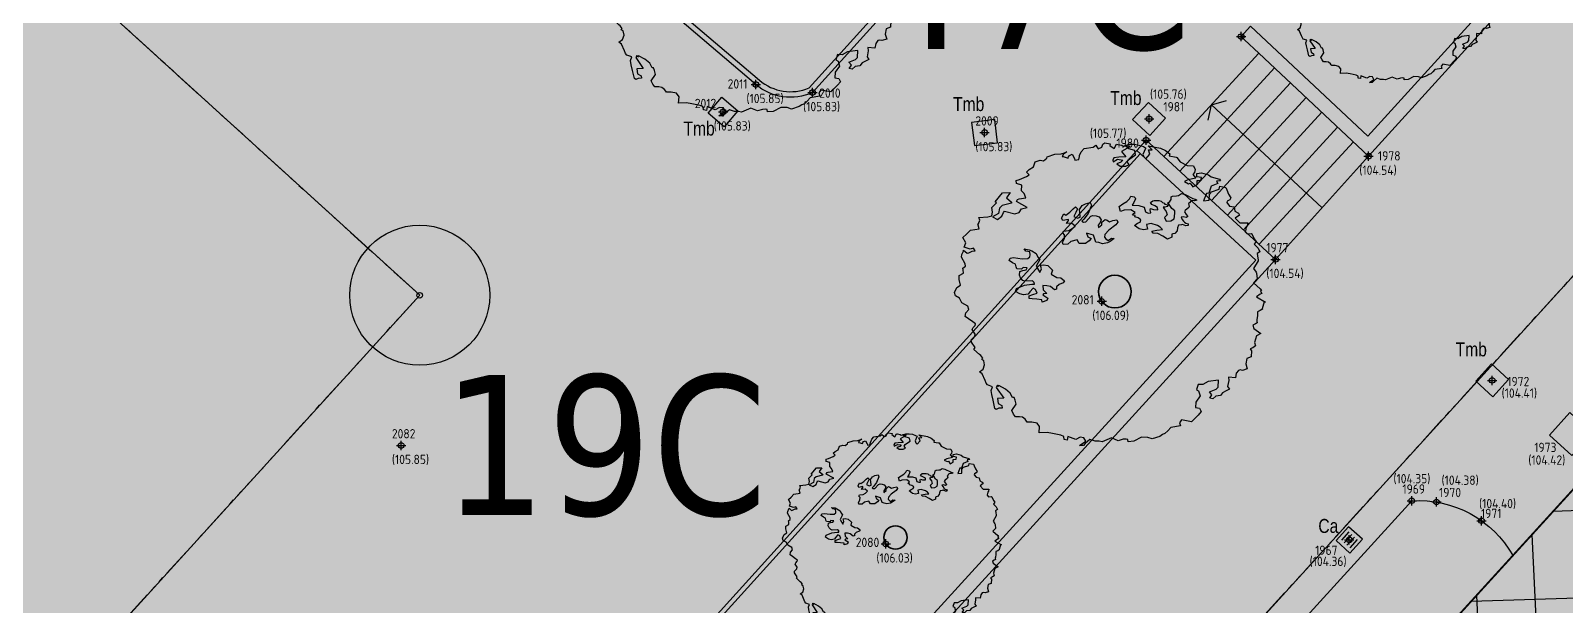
# Model space of a CAD drawing. Extents: x 9555 to 11275, y -8412 to -6382.
# Drawn here: x 10389.65 to 10422.53, y -7887.91 to -7875.6 of the extents above; entities that cross this region are included whole.
import ezdxf
from ezdxf.enums import TextEntityAlignment as Align

# ---------------------------------------------------------------- set-up
doc = ezdxf.new("R2010")
doc.units = 0
doc.header["$MEASUREMENT"] = 0
doc.header["$XCLIPFRAME"] = 2
doc.header["$PDMODE"] = 33
doc.header["$PDSIZE"] = 0.12
doc.linetypes.add('DASHEDX2', pattern=[1.5, 1, -0.5])
doc.linetypes.add('PHANTOM2', pattern=[1.25, 0.625, -0.125, 0.125, -0.125, 0.125, -0.125])
doc.layers.get('0').update_dxf_attribs({"color": 53, "lineweight": 50})
for name, color, linetype in [('01_PROG', 7, 'Continuous'), ('02_CAT', 7, 'Continuous'), ('Conf Lotti-Retino', 253, 'Continuous'), ('Conf-N', 7, 'Continuous'), ('Conf-P', 2, 'Continuous'), ('Fgl-Cat_Txt-DivisioneAllegati', 161, 'DASHEDX2'), ('GEI-Nome_P', 6, 'Continuous'), ('GEI-Punti', 7, 'Continuous'), ('Gei-Punti_3D', 3, 'Continuous'), ('GEI-Quote_P', 3, 'Continuous'), ('GEI-Simboli', 6, 'Continuous'), ('Immagine', 181, 'Continuous'), ('Ril-Aiuola_Retino', 85, 'Continuous'), ('Ril-Albero', 104, 'Continuous'), ('Ril-Fabbr_Retino', 8, 'Continuous'), ('Ril-Muro', 6, 'Continuous'), ('Ril-Strada', 4, 'Continuous'), ('Ril-Strada_Marciapiede', 4, 'Continuous'), ('Ril-Struttura_Scale', 4, 'Continuous'), ('Ril-Tomb_CADITOIA-Chiusino', 5, 'Continuous'), ('Ril-Tombino', 5, 'Continuous')]:
    doc.layers.add(name, color=color, linetype=linetype)
for name, color, linetype, lineweight in [('Conf Lotti', 2, 'PHANTOM2', 30), ('Fgl.957D_Estratto', 162, 'Continuous', 30), ('Fgl.957E_Estratto', 5, 'Continuous', 30), ('Fr01 Fgl. 957D', 140, 'Continuous', 30), ('Ril-Albero_Tronco', 3, 'Continuous', 35), ('Ril-Fabbr', 9, 'Continuous', 30)]:
    doc.layers.add(name, color=color, linetype=linetype, lineweight=lineweight)
doc.layers.add('Gei-Nome_p(OFF)', color=251, linetype='Continuous', plot=False)
doc.styles.add('HELVLA', font='helvl', dxfattribs={"width": 0.8})
doc.styles.get("Standard").update_dxf_attribs({"font": 'isocp.shx'})
doc.styles.add('Tahoma', font='tahoma.ttf')
picture_1 = doc.add_image_def('image1.png', size_in_pixel=(3510, 4950))
picture_2 = doc.add_image_def('image2.png', size_in_pixel=(4950, 3510))
picture_3 = doc.add_image_def('image3.png', size_in_pixel=(3510, 4950))
pattern_1 = [(90, (-0.72, 1.08), (-1.14, 0.66), [0.06, -1.005, 0.045, -0.435, 0.09, -1.065]), (100, (-1.335, 0.795), (-1.42672142, 0.40338068), [0.105, -0.255, 0.135, -0.795, 0.075, -0.99]), (110, (-0.855, 0.645), (-1.104881267, 0.66735477), [0.12, -0.825, 0.105, -0.615, 0.075, -0.48]), (120, (-0.765, 1.08), (-1.27025934, -0.10984628), [0.075, -0.495, 0.06, -0.735, 0.045, -0.975]), (130, (-1.095, 0.66), (-1.081851777, 0.169179587), [0.06, -0.66, 0.045, -0.42, 0.12, -0.765]), (140, (-0.555, 0.885), (-1.17866747, -0.40123932), [0.03, -0.555, 0.075, -0.915, 0.09, -0.465]), (150, (-0.66, 0.93), (-1.11853829, -0.49736515), [0.075, -0.615, 0.03, -0.72, 0.06, -0.555]), (160, (-0.48, 0.765), (-1.07793424, -0.54946135), [0.045, -0.285, 0.09, -0.48, 0.06, -0.66]), (170, (-1.365, 0.84), (-0.82359725, -1.04282672), [0.105, -0.66, 0.045, -0.78, 0.09, -0.735]), (180, (-0.72, 0.93), (-0.555, -1.32), [0.09, -0.465, 0.06, -0.915, 0.03, -0.93]), (190, (-1.185, 0.69), (-0.72572646, -1.239857295), [0.105, -0.585, 0.09, -0.48, 0.105, -1.095]), (200, (-0.33, 0.585), (-0.40845569, -1.20220171), [0.12, -0.39, 0.06, -0.795, 0.09, -0.87]), (210, (-0.51, 0.18), (-0.14246134, -1.43324972), [0.075, -1.005, 0.09, -0.465, 0.105, -0.615]), (220, (-0.18, 0.51), (-0.356330406, -1.395538836), [0.045, -0.33, 0.06, -0.645, 0.12, -0.84]), (230, (-1.38, 0.06), (0.17102844, -1.10298426), [0.09, -0.54, 0.105, -0.465, 0.06, -0.63]), (240, (-0.09, 1.305), (0.60383629, -1.02412486), [0.06, -0.42, 0.12, -0.93, 0.105, -0.855]), (250, (-0.93, 0.315), (0.81214345, -1.18950537), [0.09, -0.63, 0.075, -0.57, 0.06, -0.915]), (260, (-0.57, 0.405), (0.845615826, -1.078220235), [0.135, -0.495, 0.09, -0.675, 0.12, -0.66])]

# ---------------------------------------------------------------- blocks, each defined once
blk = doc.blocks.new('ALB_PINO')
at = {"layer": 'Ril-Albero'}
for points in [[(0.996, -1.089), (0.965, -1.084), (0.987, -1.048), (0.96, -1.019), (1.029, -0.991), (1.049, -0.971), (1.054, -0.9), (0.948, -0.913), (0.894, -0.943), (0.846, -0.942), (0.829, -0.995), (0.851, -1.007), (0.866, -1.058), (0.822, -1.122), (0.82, -1.177), (0.859, -1.184), (0.876, -1.219), (0.846, -1.254), (0.778, -1.322), (0.678, -1.303), (0.656, -1.332), (0.666, -1.365), (0.568, -1.38), (0.538, -1.414), (0.509, -1.441), (0.483, -1.452), (0.456, -1.471), (0.379, -1.497), (0.334, -1.481), (0.271, -1.478), (0.191, -1.519), (0.134, -1.525), (0.131, -1.501), (0.115, -1.498), (0.083, -1.5), (0.032, -1.515), (-0.035, -1.487), (-0.13, -1.526), (-0.161, -1.52), (-0.201, -1.521), (-0.253, -1.503), (-0.301, -1.543), (-0.32, -1.563), (-0.36, -1.564), (-0.296, -1.52), (-0.314, -1.484), (-0.353, -1.478), (-0.397, -1.502), (-0.479, -1.471), (-0.486, -1.509), (-0.517, -1.504), (-0.519, -1.472), (-0.549, -1.458), (-0.634, -1.443), (-0.688, -1.433), (-0.769, -1.435), (-0.765, -1.371), (-0.791, -1.335), (-0.845, -1.325), (-0.893, -1.325), (-0.899, -1.315), (-0.912, -1.297), (-0.94, -1.276), (-0.971, -1.271), (-1.011, -1.271), (-1.03, -1.244), (-1.048, -1.209), (-1.004, -1.145), (-1.013, -1.103), (-1.024, -1.077), (-1.039, -1.075), (-1.063, -1.03), (-1.112, -0.99), (-1.178, -0.954), (-1.188, -0.968), (-1.193, -0.951), (-1.205, -0.973), (-1.129, -1.082), (-1.193, -1.087), (-1.186, -1.136), (-1.15, -1.158), (-1.147, -1.183), (-1.179, -1.185), (-1.205, -1.196), (-1.219, -1.186), (-1.236, -1.103), (-1.25, -1.045), (-1.258, -1.003), (-1.244, -0.966), (-1.296, -0.948), (-1.309, -0.93), (-1.32, -0.904), (-1.348, -0.835), (-1.376, -0.814), (-1.34, -0.789), (-1.324, -0.744), (-1.332, -0.702), (-1.354, -0.691), (-1.343, -0.676), (-1.362, -0.649), (-1.377, -0.639), (-1.432, -0.589), (-1.42, -0.567), (-1.458, -0.512), (-1.461, -0.488), (-1.423, -0.454), (-1.419, -0.431), (-1.432, -0.413), (-1.451, -0.386), (-1.439, -0.364), (-1.419, -0.343), (-1.417, -0.328), (-1.445, -0.307), (-1.487, -0.275), (-1.523, -0.253), (-1.516, -0.214), (-1.486, -0.18), (-1.496, -0.146), (-1.554, -0.112), (-1.578, -0.067), (-1.621, -0.043), (-1.631, -0.01), (-1.606, 0.042), (-1.569, 0.067), (-1.583, 0.125), (-1.584, 0.165), (-1.539, 0.189), (-1.542, 0.222), (-1.546, 0.239), (-1.519, 0.258), (-1.523, 0.282), (-1.558, 0.352), (-1.554, 0.376), (-1.539, 0.413), (-1.538, 0.421), (-1.503, 0.391), (-1.486, 0.396), (-1.451, 0.413), (-1.451, 0.413), (-1.419, 0.415), (-1.438, 0.443), (-1.472, 0.433), (-1.532, 0.452), (-1.516, 0.497), (-1.546, 0.55), (-1.508, 0.583), (-1.469, 0.624), (-1.378, 0.64), (-1.393, 0.69), (-1.386, 0.689), (-1.371, 0.726), (-1.382, 0.752), (-1.293, 0.76), (-1.251, 0.769), (-1.244, 0.807), (-1.252, 0.856), (-1.203, 0.904), (-1.217, 0.914), (-1.142, 1.006), (-1.066, 1.007), (-1.102, 0.953), (-1.05, 0.908), (-1.052, 0.9), (-1.144, 0.877), (-1.173, 0.85), (-1.183, 0.796), (-1.245, 0.759), (-1.194, 0.734), (-1.148, 0.766), (-1.133, 0.803), (-1.123, 0.817), (-1.016, 0.79), (-0.973, 0.806), (-0.95, 0.842), (-0.892, 0.856), (-1.001, 0.915), (-0.989, 0.937), (-0.972, 0.942), (-0.906, 0.954), (-0.923, 0.997), (-0.949, 1.026), (-0.947, 1.081), (-1, 1.099), (-1.002, 1.131), (-0.969, 1.141), (-0.9, 1.169), (-0.872, 1.188), (-0.899, 1.216), (-0.87, 1.243), (-0.826, 1.267), (-0.809, 1.32), (-0.758, 1.335), (-0.727, 1.329), (-0.691, 1.355), (-0.688, 1.37), (-0.611, 1.396), (-0.546, 1.4), (-0.513, 1.41), (-0.487, 1.422), (-0.523, 1.396), (-0.535, 1.374), (-0.527, 1.373), (-0.475, 1.356), (-0.472, 1.371), (-0.461, 1.385), (-0.435, 1.396), (-0.411, 1.352), (-0.406, 1.335), (-0.365, 1.344), (-0.359, 1.375), (-0.358, 1.383), (-0.343, 1.42), (-0.313, 1.454), (-0.222, 1.47), (-0.195, 1.489), (-0.182, 1.471), (-0.169, 1.452), (-0.134, 1.47), (-0.121, 1.5), (-0.103, 1.512), (-0.049, 1.503), (-0.051, 1.487), (-0.009, 1.456), (0.015, 1.499), (0.03, 1.496), (0.069, 1.489), (0.083, 1.479), (0.148, 1.483), (0.145, 1.468), (0.066, 1.426), (0.111, 1.37), (0.039, 1.367), (-0.01, 1.36), (-0.022, 1.338), (-0.017, 1.321), (0.027, 1.345), (0.081, 1.336), (0.062, 1.315), (0.019, 1.299), (0.055, 1.276), (0.11, 1.274), (0.145, 1.292), (0.126, 1.319), (0.126, 1.319), (0.138, 1.341), (0.175, 1.367), (0.211, 1.392), (0.203, 1.433), (0.142, 1.452), (0.1, 1.484), (0.151, 1.499), (0.198, 1.498), (0.245, 1.49), (0.29, 1.474), (0.29, 1.474), (0.312, 1.462), (0.31, 1.454), (0.284, 1.395), (0.295, 1.369), (0.315, 1.349), (0.356, 1.398), (0.34, 1.441), (0.38, 1.442), (0.339, 1.481), (0.463, 1.459), (0.514, 1.433), (0.557, 1.402), (0.553, 1.379), (0.622, 1.366), (0.63, 1.365), (0.662, 1.319), (0.735, 1.282), (0.798, 1.278), (0.816, 1.243), (0.81, 1.212), (0.791, 1.192), (0.824, 1.154), (0.741, 1.137), (0.706, 1.119), (0.749, 1.096), (0.766, 1.101), (0.792, 1.064), (0.836, 1.088), (0.835, 1.128), (0.875, 1.129), (0.881, 1.16), (0.834, 1.168), (0.832, 1.2), (0.881, 1.208), (0.95, 1.187), (0.978, 1.166), (1.062, 1.143), (1.074, 1.125), (1.034, 1.124), (1.046, 1.098), (0.977, 1.071), (0.956, 1.002), (0.932, 0.999), (0.902, 0.924), (0.959, 0.93), (0.961, 0.986), (0.982, 1.014), (1.059, 1.04), (1.065, 1.071), (1.126, 1.06), (1.138, 1.034), (1.154, 0.991), (1.179, 0.954), (1.168, 0.933), (1.142, 0.921), (1.139, 0.906), (1.164, 0.869), (1.211, 0.861), (1.219, 0.819), (1.255, 0.797), (1.268, 0.779), (1.222, 0.747), (1.269, 0.699), (1.309, 0.699), (1.35, 0.7), (1.344, 0.669), (1.333, 0.655), (1.326, 0.616), (1.325, 0.609), (1.346, 0.589), (1.386, 0.59), (1.393, 0.588), (1.416, 0.536), (1.435, 0.509), (1.414, 0.481), (1.455, 0.442), (1.473, 0.406), (1.445, 0.387), (1.449, 0.363), (1.457, 0.321), (1.456, 0.314), (1.41, 0.234), (1.435, 0.198), (1.441, 0.188), (1.447, 0.132), (1.408, 0.091), (1.477, 0.03), (1.489, 0.012), (1.48, 0.006), (1.492, -0.02), (1.475, -0.025), (1.438, -0.051), (1.532, -0.107), (1.516, -0.105), (1.496, -0.173), (1.504, -0.174), (1.477, -0.193), (1.451, -0.205), (1.451, -0.245), (1.444, -0.283), (1.442, -0.299), (1.447, -0.316), (1.428, -0.328), (1.402, -0.34), (1.412, -0.373), (1.483, -0.426), (1.438, -0.45), (1.418, -0.518), (1.428, -0.552), (1.401, -0.571), (1.375, -0.582), (1.387, -0.6), (1.384, -0.664), (1.341, -0.68), (1.331, -0.734), (1.346, -0.785), (1.296, -0.8), (1.272, -0.795), (1.255, -0.8), (1.234, -0.829), (1.226, -0.875), (1.155, -0.87), (1.157, -0.903), (1.146, -0.964), (1.165, -0.992), (1.13, -1.009), (1.095, -1.027), (1.074, -1.055), (1.025, -1.062)], [(0.722, 0.669), (0.688, 0.681), (0.677, 0.679), (0.646, 0.676), (0.635, 0.647), (0.633, 0.619), (0.609, 0.591), (0.588, 0.587), (0.579, 0.583), (0.58, 0.554), (0.534, 0.532), (0.488, 0.563), (0.436, 0.592), (0.388, 0.596), (0.374, 0.616), (0.427, 0.625), (0.484, 0.632), (0.461, 0.656), (0.434, 0.674), (0.369, 0.693), (0.323, 0.682), (0.332, 0.635), (0.291, 0.627), (0.247, 0.637), (0.2, 0.672), (0.229, 0.695), (0.257, 0.707), (0.265, 0.731), (0.235, 0.751), (0.204, 0.759), (0.205, 0.774), (0.179, 0.779), (0.191, 0.793), (0.205, 0.806), (0.162, 0.833), (0.093, 0.828), (0.058, 0.814), (0.045, 0.867), (0.081, 0.891), (0.12, 0.915), (0.15, 0.945), (0.162, 0.97), (0.197, 0.965), (0.207, 0.954), (0.208, 0.942), (0.193, 0.907), (0.176, 0.878), (0.244, 0.875), (0.296, 0.86), (0.31, 0.81), (0.338, 0.797), (0.364, 0.8), (0.359, 0.83), (0.362, 0.844), (0.393, 0.835), (0.436, 0.833), (0.432, 0.855), (0.407, 0.871), (0.375, 0.886), (0.362, 0.905), (0.387, 0.922), (0.398, 0.926), (0.445, 0.926), (0.469, 0.918), (0.483, 0.906), (0.501, 0.899), (0.507, 0.889), (0.54, 0.883), (0.531, 0.865), (0.506, 0.86), (0.49, 0.858), (0.5, 0.841), (0.522, 0.816), (0.531, 0.78), (0.503, 0.752), (0.52, 0.715), (0.57, 0.72), (0.602, 0.74), (0.606, 0.763), (0.609, 0.8), (0.609, 0.823), (0.579, 0.844), (0.552, 0.886), (0.536, 0.901), (0.557, 0.916), (0.571, 0.936), (0.572, 0.963), (0.586, 0.971), (0.627, 0.975), (0.646, 0.976), (0.677, 0.997), (0.715, 0.986), (0.793, 0.946), (0.817, 0.941), (0.832, 0.929), (0.81, 0.922), (0.793, 0.925), (0.771, 0.919), (0.76, 0.902), (0.748, 0.895), (0.756, 0.865), (0.752, 0.856), (0.714, 0.825), (0.706, 0.811), (0.724, 0.785), (0.743, 0.764), (0.724, 0.753), (0.693, 0.76), (0.672, 0.758), (0.683, 0.734), (0.699, 0.717), (0.706, 0.705), (0.72, 0.696), (0.745, 0.69), (0.744, 0.671)], [(-0.5, 0.779), (-0.459, 0.809), (-0.424, 0.842), (-0.4, 0.861), (-0.381, 0.842), (-0.397, 0.803), (-0.417, 0.764), (-0.38, 0.748), (-0.353, 0.757), (-0.355, 0.807), (-0.361, 0.836), (-0.332, 0.874), (-0.3, 0.893), (-0.251, 0.905), (-0.238, 0.878), (-0.272, 0.796), (-0.315, 0.736), (-0.335, 0.716), (-0.32, 0.707), (-0.296, 0.709), (-0.244, 0.767), (-0.223, 0.774), (-0.19, 0.772), (-0.161, 0.762), (-0.138, 0.731), (-0.151, 0.704), (-0.17, 0.675), (-0.166, 0.652), (-0.134, 0.68), (-0.133, 0.705), (-0.099, 0.734), (-0.079, 0.726), (-0.055, 0.711), (-0.022, 0.723), (0.019, 0.73), (0.03, 0.706), (0.01, 0.678), (-0.062, 0.624), (-0.102, 0.58), (-0.106, 0.554), (-0.092, 0.538), (-0.068, 0.52), (-0.036, 0.542), (-0.006, 0.539), (-0.049, 0.509), (-0.074, 0.497), (-0.127, 0.486), (-0.164, 0.498), (-0.194, 0.503), (-0.217, 0.575), (-0.29, 0.595), (-0.275, 0.557), (-0.241, 0.539), (-0.26, 0.516), (-0.297, 0.488), (-0.363, 0.488), (-0.384, 0.526), (-0.449, 0.509), (-0.479, 0.482), (-0.527, 0.479), (-0.532, 0.5), (-0.513, 0.545), (-0.511, 0.578), (-0.53, 0.597), (-0.521, 0.615), (-0.467, 0.62), (-0.434, 0.641), (-0.403, 0.667), (-0.44, 0.697), (-0.491, 0.694), (-0.471, 0.722), (-0.472, 0.735), (-0.53, 0.722), (-0.541, 0.746), (-0.519, 0.791)], [(-0.743, -0.084), (-0.794, -0.076), (-0.842, -0.074), (-0.872, -0.071), (-0.872, -0.044), (-0.833, -0.028), (-0.791, -0.014), (-0.806, 0.023), (-0.832, 0.036), (-0.866, -0.001), (-0.882, -0.026), (-0.929, -0.032), (-0.966, -0.023), (-1.009, 0.003), (-0.999, 0.031), (-0.917, 0.066), (-0.844, 0.077), (-0.816, 0.077), (-0.819, 0.094), (-0.838, 0.109), (-0.916, 0.105), (-0.936, 0.115), (-0.958, 0.14), (-0.971, 0.167), (-0.966, 0.206), (-0.937, 0.216), (-0.903, 0.223), (-0.89, 0.242), (-0.932, 0.244), (-0.95, 0.228), (-0.996, 0.231), (-1.004, 0.251), (-1.01, 0.278), (-1.042, 0.294), (-1.075, 0.318), (-1.066, 0.342), (-1.032, 0.348), (-0.944, 0.335), (-0.884, 0.338), (-0.863, 0.354), (-0.861, 0.375), (-0.866, 0.405), (-0.904, 0.412), (-0.923, 0.435), (-0.872, 0.426), (-0.845, 0.416), (-0.8, 0.387), (-0.783, 0.352), (-0.764, 0.328), (-0.8, 0.26), (-0.762, 0.194), (-0.745, 0.232), (-0.757, 0.269), (-0.727, 0.272), (-0.682, 0.265), (-0.634, 0.219), (-0.647, 0.177), (-0.589, 0.143), (-0.548, 0.141), (-0.512, 0.11), (-0.524, 0.09), (-0.568, 0.072), (-0.594, 0.05), (-0.594, 0.024), (-0.613, 0.018), (-0.654, 0.051), (-0.692, 0.06), (-0.733, 0.064), (-0.728, 0.017), (-0.69, -0.018), (-0.724, -0.023), (-0.732, -0.033), (-0.682, -0.065), (-0.691, -0.09), (-0.739, -0.106)]]:
    blk.add_lwpolyline(points, close=True, dxfattribs=at)
at = {"layer": 'Ril-Albero', "const_width": 0.15, "flags": 128}
blk.add_lwpolyline([(-0.075, 0, 1), (0.075, 0, 1)], format="xyb", close=True, dxfattribs=at)
blk = doc.blocks.new('TCa-a')
at = {"layer": 'Ril-Tomb_CADITOIA-Chiusino'}
for p, q in [((-0.15, 0.15), (0.15, 0.15)), ((-0.15, 0.05), (0.15, 0.05)), ((-0.15, -0.05), (0.15, -0.05)), ((-0.15, -0.15), (0.15, -0.15))]:
    blk.add_line(p, q, dxfattribs=at)
blk.add_lwpolyline([(-0.25, -0.25), (0.25, -0.25), (0.25, 0.25), (-0.25, 0.25)], close=True, dxfattribs=at)
blk = doc.blocks.new('P-Lotto')
at = {"layer": 'Conf-N'}
blk.add_circle((0, 0), 1.5, dxfattribs=at)
at = {"layer": 'Conf-P'}
blk.add_point((0, 0), dxfattribs=at)
blk = doc.blocks.new('20043-1_Prog-Confini')
at = {"layer": 'Conf Lotti-Retino'}
h = blk.add_hatch(color=256, dxfattribs=at)
h.paths.add_polyline_path([(10440.904, -7860.831), (10481.594, -7897.835), (10443.955, -7939.223), (10455.053, -7949.315), (10501.476, -7898.267), (10547.189, -7848.002), (10411.97, -7725.031), (10340.578, -7745.23), (10225.512, -7871.756), (10219.572, -7866.354), (10165.524, -7925.785), (10195.694, -7953.18), (10249.907, -8002.481), (10270.622, -8021.32), (10278.897, -8012.22), (10188.639, -7930.138), (10307.726, -7799.19), (10366.912, -7853.014), (10397.984, -7881.272), (10388.565, -7891.63), (10401.881, -7903.74)])
h.paths.add_polyline_path([(10406.058, -7872.394), (10374.985, -7844.136), (10315.8, -7790.312), (10347.147, -7755.842), (10408.825, -7738.391), (10442.939, -7769.415), (10528.018, -7846.787), (10491.686, -7886.738), (10437.68, -7837.623)], flags=16)
for points in [[(10366.912, -7853.014), (10397.984, -7881.272), (10370.399, -7911.605), (10339.327, -7883.347)], [(10440.904, -7860.831), (10401.881, -7903.74), (10442.571, -7940.744), (10481.594, -7897.835)]]:
    blk.add_hatch(color=43, dxfattribs=at).paths.add_polyline_path(points)
at = {"layer": 'Conf Lotti'}
for p, q in [((10307.726, -7799.19), (10397.984, -7881.272)), ((10440.904, -7860.831), (10401.881, -7903.74)), ((10220.161, -8076.806), (10397.984, -7881.272))]:
    blk.add_line(p, q, dxfattribs=at)
at = {"layer": 'Conf-P'}
blk.add_blockref('P-Lotto', (10397.984, -7881.272), dxfattribs=at)
at = {"layer": 'Conf-N', "style": 'Tahoma'}
for s, p in [('47C', (10407.538, -7875.995)), ('19C', (10398.455, -7885.982))]:
    blk.add_text(s, height=3, dxfattribs=at).set_placement(p)
blk = doc.blocks.new('-Fgl. 957D Estratto Foglio Intero_PostFR1')
at = {"layer": 'Immagine'}
image = blk.add_image(picture_1, insert=(10047.107, -8052.467), size_in_units=(594.323, 838.148), rotation=0.001621, dxfattribs=at)
image.set_boundary_path([(307.502, 335.181), (3170.12, 4586.921)])
image.dxf.flags = 15
blk = doc.blocks.new('-Fgl. 957E Estratto Foglio Intero_PostFR2')
at = {"layer": 'Immagine'}
image = blk.add_image(picture_2, insert=(9917.284, -8422.509), size_in_units=(838.183, 594.348), rotation=0.00109, dxfattribs=at)
image.set_boundary_path([(308.756, 193.629), (4680.161, 3410.458)])
image.dxf.flags = 15
blk = doc.blocks.new('-Fgl. 958 Estratto Foglio Intero_PostFR3')
at = {"layer": 'Immagine'}
image = blk.add_image(picture_3, insert=(9716.786, -8308.175), size_in_units=(1485.814, 2095.379), rotation=-0.001044, dxfattribs=at)
image.set_boundary_path([(486.986, 415.0435), (2987.88, 4584.8433)])
image.dxf.flags = 15
blk = doc.blocks.new('- Fogli_Unione (Estratti_20043_SpostatoComeAll.957E_SuRIL_PostFR1-FR2-FR3 (2021-02-08)')
for name in ['-Fgl. 958 Estratto Foglio Intero_PostFR3', '-Fgl. 957D Estratto Foglio Intero_PostFR1', '-Fgl. 957E Estratto Foglio Intero_PostFR2']:
    blk.add_blockref(name, (0, 0))
blk = doc.blocks.new('2493-1_PostFRAZ')
at = {"layer": 'Fgl.957D_Estratto', "lineweight": -3}
h = blk.add_hatch(dxfattribs=at)
h.set_pattern_fill('ANSI31', color=174, scale=15, angle=316.7312, style=0)
h.set_pattern_definition([(1.731223, (-72.3912, -337.6289), (-0.05664553, 1.87414415), [])])
h.paths.add_polyline_path([(10406.326, -7903.43), (10440.256, -7866.1), (10476.367, -7899.375), (10465.25, -7911.56), (10464.321, -7910.712), (10463.938, -7911.067), (10461.905, -7909.213), (10462.256, -7908.828), (10461.514, -7908.151), (10453.625, -7916.905), (10457.308, -7920.266), (10442.462, -7936.539)])
at = {"layer": 'Fgl-Cat_Txt-DivisioneAllegati', "const_width": 2}
blk.add_lwpolyline([(10702.686, -8099.801), (10705.703, -8097.601), (10664.995, -8032.71), (10624.259, -7971.584), (10623.508, -7972.543), (10605.077, -7944.282), (10562.182, -7879.895), (10525.19, -7921.143), (10505.715, -7903.79), (10497.194, -7913.056), (10472.275, -7892.921), (10440.452, -7863.619), (10396.214, -7912.031), (10395.176, -7911.098), (10388.238, -7918.529), (10387.581, -7917.808), (10339.974, -7969.724), (10333.592, -7976.514), (10323.136, -7967.248), (10242.662, -7892.829), (10231.648, -7862.037)], dxfattribs=at)
at = {"layer": 'Fgl.957D_Estratto'}
blk.add_lwpolyline([(10246.977, -7899.376), (10263.113, -7914.548), (10321.693, -7968.84), (10333.582, -7979.537), (10341.571, -7971.121), (10387.518, -7920.834), (10388.261, -7921.57), (10395.947, -7913.339), (10396.94, -7914.254), (10406.326, -7903.43), (10440.256, -7866.1), (10476.367, -7899.375), (10497.156, -7915.257), (10506.086, -7905.521), (10525.673, -7923.37), (10562.243, -7882.954)], dxfattribs=at)
at = {"layer": 'Fgl.957E_Estratto'}
blk.add_lwpolyline([(10701.597, -8098.12), (10703.243, -8096.898), (10670.76, -8043.613), (10623.97, -7975.197), (10619.426, -7968.79), (10603.554, -7945.285), (10562.243, -7882.954), (10525.673, -7923.37), (10506.086, -7905.521), (10497.156, -7915.257), (10476.367, -7899.375), (10440.256, -7866.1), (10406.326, -7903.43), (10396.94, -7914.254), (10395.947, -7913.339), (10388.261, -7921.57), (10387.518, -7920.834), (10341.571, -7971.121), (10333.582, -7979.537), (10321.693, -7968.84), (10263.113, -7914.548), (10246.977, -7899.376)], dxfattribs=at)
at = {"layer": 'Fr01 Fgl. 957D'}
for p in [(10307.726, -7799.19), (10319.878, -7967.157)]:
    blk.add_line(p, (10397.984, -7881.272), dxfattribs=at)
blk.add_lwpolyline([(10478.625, -7901.1), (10481.594, -7897.835), (10440.904, -7860.831), (10401.881, -7903.74), (10404.216, -7905.864)], dxfattribs=at)
at = {"layer": '02_CAT'}
blk.add_blockref('- Fogli_Unione (Estratti_20043_SpostatoComeAll.957E_SuRIL_PostFR1-FR2-FR3 (2021-02-08)', (2.401, 6.764), dxfattribs=at)

msp = doc.modelspace()

# ---------------------------------------------------------------- hatches: boundary and pattern name
at = {"layer": 'Ril-Aiuola_Retino'}
h = msp.add_hatch(dxfattribs=at)
h.set_pattern_fill('TEXTURE', color=256, scale=1.5, angle=90, style=0)
h.set_pattern_definition(pattern_1)
h.paths.add_polyline_path([(10377.265, -7845.645), (10377.289, -7845.742), (10377.218, -7845.759), (10385.452, -7858.745), (10391.08, -7863.774), (10391.871, -7862.896), (10391.871, -7862.804, -0.350264), (10391.482, -7862.316, -0.913739), (10392.474, -7862.227), (10393.937, -7860.602)])
h.paths.add_polyline_path([(10413.584, -7868.804, 0.236892), (10413.172, -7866.856), (10413.266, -7866.782), (10416.752, -7862.793), (10416.752, -7862.663, 0.183214), (10419.069, -7862.774), (10425.972, -7855.113, 0.263005), (10425.826, -7853.767), (10425.923, -7853.697), (10428.699, -7847.691), (10428.699, -7847.57), (10429.688, -7847.687), (10430.658, -7847.584), (10430.925, -7847.317), (10433.357, -7840.757), (10433.47, -7840.798), (10435.746, -7835.473), (10435.616, -7835.625), (10435.559, -7835.577), (10414.821, -7859.413), (10414.821, -7859.444), (10414.793, -7859.444), (10405.04, -7870.655), (10404.866, -7870.841), (10405.318, -7871.264), (10404.908, -7871.702), (10404.456, -7871.279), (10402.01, -7873.895), (10405.262, -7876.666, 0.283255), (10406.326, -7876.831)])
h.paths.add_polyline_path([(10411.15, -7867.233, -1), (10411.85, -7867.233, -1)], flags=16)
h.paths.add_polyline_path([(10405.502, -7874.131, -1), (10404.802, -7874.131, -1)], flags=16)
h.paths.add_polyline_path([(10404.318, -7873.251), (10404.045, -7873.543), (10403.753, -7873.27), (10404.026, -7872.978)], flags=16)
h.paths.add_polyline_path([(10417.145, -7860.806, -1), (10417.945, -7860.806, -1)], flags=16)
h.paths.add_polyline_path([(10404.28, -7871.945), (10404.88, -7871.945), (10404.88, -7871.522), (10404.28, -7871.522)], flags=24)
h.paths.add_polyline_path([(10403.414, -7872.995), (10404.013, -7872.995), (10404.013, -7872.572), (10403.414, -7872.572)], flags=24)
h = msp.add_hatch(dxfattribs=at)
h.set_pattern_fill('TEXTURE', color=256, scale=1.5, angle=90)
h.set_pattern_definition(pattern_1)
h.paths.add_polyline_path([(10421.277, -7874.588), (10418.837, -7872.375), (10418.767, -7872.375), (10415.857, -7875.578), (10418.298, -7877.866)])
h.paths.add_polyline_path([(10418.625, -7874.349, -1), (10419.125, -7874.349, -1)], flags=16)
h.paths.add_polyline_path([(10366.64, -7934.316), (10366.22, -7933.14, -0.221447), (10363.715, -7933.153), (10356.141, -7941.233), (10348.064, -7950.231, 0.679608), (10350.238, -7952.359), (10350.758, -7952.048), (10350.541, -7951.847), (10357.644, -7944.175)])
h.paths.add_polyline_path([(10356.517, -7942.781), (10356.15, -7943.19), (10355.74, -7942.823), (10356.108, -7942.413)], flags=16)
h.paths.add_polyline_path([(10354.108, -7945.641), (10353.574, -7946.236), (10352.979, -7945.701), (10353.513, -7945.106)], flags=16)
h.paths.add_polyline_path([(10376.527, -7923.496), (10374.281, -7921.441), (10374.273, -7921.441), (10371.294, -7924.727), (10371.191, -7925.686), (10370.474, -7926.5), (10370.474, -7926.451), (10369.553, -7926.669), (10369.065, -7927.265), (10372.366, -7928.042)])
edge = h.paths.add_edge_path(flags=16)
edge.add_ellipse((10370.869, -7926.24), major_axis=(-0.158, -0.158), ratio=0.447214, start_angle=0, end_angle=360)
edge.add_line((10371.033, -7926.24), (10370.988, -7926.24))
edge.add_ellipse((10370.869, -7926.24), major_axis=(-0.158, -0.158), ratio=0.447214, start_angle=0, end_angle=360)
edge.add_line((10370.705, -7926.24), (10370.749, -7926.24))
edge = h.paths.add_edge_path(flags=16)
edge.add_ellipse((10370.869, -7926.24), major_axis=(-0.158, -0.158), ratio=0.447214, start_angle=0, end_angle=360)
h.paths.add_polyline_path([(10391.814, -7906.792), (10389.46, -7904.684), (10376.513, -7918.969), (10378.775, -7921.04)])
h.paths.add_polyline_path([(10449.631, -7852.169), (10445.877, -7854.903), (10443.598, -7857.444), (10467.061, -7878.931), (10468.6, -7877.263), (10459.662, -7865.327)])
h.paths.add_polyline_path([(10447.756, -7858.176, -1), (10447.256, -7858.176, -1)], flags=16)
h.paths.add_polyline_path([(10452.923, -7862.827, -1), (10452.423, -7862.827, -1)], flags=16)
h.paths.add_polyline_path([(10457.617, -7867.317, -1), (10457.117, -7867.317, -1)], flags=16)
h.paths.add_polyline_path([(10461.858, -7871.503, -1), (10461.458, -7871.503, -1)], flags=16)
h.paths.add_polyline_path([(10466.48, -7875.691, -1), (10465.98, -7875.691, -1)], flags=16)
h.paths.add_polyline_path([(10442.633, -7852.719), (10439.683, -7850.073), (10437.07, -7852.987), (10438.942, -7854.663), (10439.942, -7853.545), (10440.925, -7854.546)])
h.paths.add_polyline_path([(10439.601, -7851.025, -1), (10440.201, -7851.025, -1)], flags=16)
h.paths.add_polyline_path([(10436.565, -7857.765), (10434.075, -7855.528), (10421.405, -7869.471), (10423.884, -7871.719)])
h.paths.add_polyline_path([(10432.223, -7859.253, -1), (10432.723, -7859.253, -1)], flags=16)
h.paths.add_polyline_path([(10428.227, -7864.357, -1), (10427.727, -7864.357, -1)], flags=16)
h.paths.add_polyline_path([(10423.728, -7869.501, -1), (10423.128, -7869.501, -1)], flags=16)
h.paths.add_polyline_path([(10415.899, -7880.521), (10413.419, -7878.239), (10395.983, -7897.519), (10398.381, -7899.745)])
h.paths.add_polyline_path([(10412.528, -7881.195, -1), (10413.228, -7881.195, -1)], flags=16)
h.paths.add_polyline_path([(10408.427, -7886.461, -1), (10407.927, -7886.461, -1)], flags=16)
h.paths.add_polyline_path([(10403.817, -7891.468, -1), (10403.367, -7891.468, -1)], flags=16)
h.paths.add_polyline_path([(10399.337, -7896.598, -1), (10398.537, -7896.598, -1)], flags=16)
edge = h.paths.add_edge_path()
edge.add_line((10337.975, -7966.122), (10345.57, -7957.795))
edge.add_arc((10344.121, -7956.981), 1.662, 330.6636, 483.5402)
edge.add_line((10343.203, -7955.595), (10335.607, -7963.922))
edge.add_arc((10337.056, -7964.736), 1.662, 150.6636, 303.5402)
edge = h.paths.add_edge_path(flags=16)
edge.add_ellipse((10343.602, -7955.995), major_axis=(0.125, 0.136), ratio=0.702703, start_angle=0, end_angle=360)
edge = h.paths.add_edge_path(flags=16)
edge.add_arc((10340.588, -7960.779), 0.2, 0, 360)
h.paths.add_polyline_path([(10356.194, -7942.401), (10356.793, -7942.401), (10356.793, -7941.978), (10356.194, -7941.978)], flags=24)
h.paths.add_polyline_path([(10337.612, -7962.717), (10338.203, -7963.256), (10338.743, -7962.665), (10338.152, -7962.126)], flags=16)
h.paths.add_polyline_path([(10336.928, -7963.891), (10337.371, -7964.296), (10337.775, -7963.852), (10337.332, -7963.448)], flags=16)
at = {"layer": 'Ril-Fabbr_Retino'}
h = msp.add_hatch(dxfattribs=at)
h.set_pattern_fill('ANSI31', color=256, scale=10, angle=47.7, style=2)
h.paths.add_polyline_path([(10406.233, -7903.498), (10442.491, -7936.6), (10456.701, -7920.95), (10451.83, -7916.52), (10452.207, -7916.106), (10451.645, -7915.594), (10459.192, -7907.308), (10459.753, -7907.82), (10460.063, -7907.48), (10464.926, -7911.908), (10476.351, -7899.311), (10471.003, -7894.412), (10440.281, -7866.148)])

# ---------------------------------------------------------------- linework, layer by layer
at = {"layer": 'Gei-Nome_p(OFF)'}
msp.add_point((10397.588, -7884.489), dxfattribs=at)
at = {"layer": 'GEI-Punti'}
for p in [(10415.582, -7875.731), (10405.184, -7876.757), (10406.398, -7876.93), (10404.484, -7877.344), (10413.611, -7877.493), (10410.087, -7877.787), (10413.547, -7877.949), (10418.315, -7878.293), (10416.322, -7880.503), (10412.595, -7881.402), (10420.961, -7883.096), (10419.238, -7885.673), (10419.77, -7885.701), (10420.734, -7886.102), (10417.9, -7886.513), (10407.968, -7886.599)]:
    msp.add_point(p, dxfattribs=at)
at = {"layer": 'Gei-Punti_3D'}
for p in [(10415.582, -7875.731, 105.79), (10405.184, -7876.757, 105.848), (10406.398, -7876.93, 105.83), (10404.484, -7877.344, 105.826), (10413.611, -7877.493, 105.759), (10410.087, -7877.787, 105.826), (10413.547, -7877.949, 105.772), (10418.315, -7878.293, 104.54), (10416.322, -7880.503, 104.543), (10412.595, -7881.402, 106.086), (10420.961, -7883.096, 104.409), (10397.588, -7884.489, 105.853), (10419.238, -7885.673, 104.354), (10419.77, -7885.701, 104.377), (10420.734, -7886.102, 104.397), (10417.9, -7886.513, 104.363), (10407.968, -7886.599, 106.031)]:
    msp.add_point(p, dxfattribs=at)
at = {"layer": 'GEI-Simboli'}
for p, q in [((10415.582, -7875.831), (10415.582, -7875.631)), ((10415.482, -7875.731), (10415.682, -7875.731)), ((10405.184, -7876.857), (10405.184, -7876.657)), ((10405.084, -7876.757), (10405.284, -7876.757)), ((10406.298, -7876.93), (10406.498, -7876.93)), ((10406.398, -7877.03), (10406.398, -7876.83)), ((10404.484, -7877.444), (10404.484, -7877.244)), ((10404.384, -7877.344), (10404.584, -7877.344)), ((10413.511, -7877.493), (10413.711, -7877.493)), ((10413.611, -7877.593), (10413.611, -7877.394)), ((10409.987, -7877.787), (10410.188, -7877.787)), ((10410.087, -7877.887), (10410.087, -7877.687)), ((10413.447, -7877.949), (10413.647, -7877.949)), ((10413.547, -7878.048), (10413.547, -7877.849)), ((10418.215, -7878.293), (10418.415, -7878.293)), ((10418.315, -7878.393), (10418.315, -7878.193)), ((10416.222, -7880.503), (10416.422, -7880.503)), ((10416.322, -7880.603), (10416.322, -7880.403)), ((10412.495, -7881.402), (10412.695, -7881.402)), ((10412.595, -7881.502), (10412.595, -7881.302)), ((10420.861, -7883.096), (10421.061, -7883.096)), ((10420.961, -7883.196), (10420.961, -7882.996)), ((10397.488, -7884.489), (10397.688, -7884.489)), ((10397.588, -7884.589), (10397.588, -7884.389)), ((10419.138, -7885.673), (10419.338, -7885.673)), ((10419.238, -7885.773), (10419.238, -7885.573)), ((10419.67, -7885.701), (10419.87, -7885.701)), ((10419.77, -7885.801), (10419.77, -7885.601)), ((10420.634, -7886.102), (10420.834, -7886.102)), ((10420.734, -7886.202), (10420.734, -7886.002)), ((10407.968, -7886.699), (10407.968, -7886.499)), ((10417.8, -7886.513), (10418, -7886.513)), ((10417.9, -7886.613), (10417.9, -7886.413)), ((10407.868, -7886.599), (10408.068, -7886.599))]:
    msp.add_line(p, q, dxfattribs=at)
at = {"layer": 'Ril-Albero_Tronco'}
for centre, radius in [((10412.878, -7881.195), 0.35), ((10408.177, -7886.461), 0.25)]:
    msp.add_circle(centre, radius, dxfattribs=at)
at = {"layer": 'Ril-Fabbr'}
msp.add_lwpolyline([(10465.094, -7911.723), (10476.351, -7899.311), (10440.281, -7866.148), (10406.233, -7903.498), (10442.491, -7936.6), (10456.701, -7920.95)], dxfattribs=at)
at = {"layer": 'Ril-Muro'}
msp.add_lwpolyline([(10434.648, -7855.64), (10436.99, -7857.744), (10418.315, -7878.293), (10415.961, -7876.087), (10415.656, -7875.799), (10415.582, -7875.731), (10415.784, -7875.509), (10418.298, -7877.866), (10436.565, -7857.765), (10434, -7855.461), (10434.202, -7855.239), (10434.648, -7855.64)], dxfattribs=at)
msp.add_lwpolyline([(10413.929, -7878.301), (10413.62, -7878.016), (10413.547, -7877.949), (10413.345, -7878.171), (10415.899, -7880.521), (10398.381, -7899.745), (10395.983, -7897.519), (10395.782, -7897.741), (10398.398, -7900.171), (10416.322, -7880.503)], close=True, dxfattribs=at)
at = {"layer": 'Ril-Strada'}
for points in [[(10413.345, -7878.171), (10395.709, -7897.673), (10395.782, -7897.741)], [(10395.983, -7897.519), (10413.419, -7878.239)]]:
    msp.add_lwpolyline(points, dxfattribs=at)
msp.add_lwpolyline([(10405.53, -7904.269), (10405.53, -7904.269, -0.155356), (10404.561, -7902.306, -0.109904), (10404.626, -7901.721), (10419.238, -7885.673, -0.287637), (10421.408, -7886.853)], format="xyb", dxfattribs=at)
at = {"layer": 'Ril-Strada_Marciapiede'}
msp.add_lwpolyline([(10402.01, -7873.895), (10405.262, -7876.666, 0.283255), (10406.326, -7876.831), (10413.584, -7868.804, 0.236892), (10413.172, -7866.856), (10413.266, -7866.782, -0.240239), (10413.692, -7868.863), (10406.398, -7876.93, -0.289711), (10405.184, -7876.757), (10401.928, -7873.982)], format="xyb", dxfattribs=at)
at = {"layer": 'Ril-Struttura_Scale'}
for p, q in [((10415.961, -7876.087), (10413.929, -7878.301)), ((10416.299, -7876.403), (10414.27, -7878.614)), ((10416.637, -7876.72), (10414.61, -7878.927)), ((10416.974, -7877.036), (10414.951, -7879.241)), ((10417.312, -7877.352), (10415.291, -7879.554)), ((10417.65, -7877.669), (10415.632, -7879.867)), ((10417.987, -7877.985), (10415.972, -7880.181)), ((10416.322, -7880.503), (10418.315, -7878.293))]:
    msp.add_line(p, q, dxfattribs=at)
at = {"layer": 'Ril-Struttura_Scale', "color": 8}
msp.add_line((10417.319, -7879.398), (10414.945, -7877.194), dxfattribs=at)
at = {"layer": 'Ril-Struttura_Scale', "color": 7}
msp.add_lwpolyline([(10414.876, -7877.524), (10414.945, -7877.194), (10415.269, -7877.1)], dxfattribs=at)
at = {"layer": 'Ril-Tombino'}
for points in [[(10404.801, -7877.319), (10404.509, -7877.661), (10404.167, -7877.369), (10404.459, -7877.027)], [(10413.258, -7877.509), (10413.627, -7877.847), (10413.965, -7877.478), (10413.596, -7877.14)], [(10409.809, -7877.569), (10409.87, -7878.065), (10410.366, -7878.005), (10410.305, -7877.508)], [(10420.608, -7883.113), (10420.978, -7883.449), (10421.314, -7883.079), (10420.944, -7882.743)], [(10422.186, -7884.267), (10422.667, -7884.704), (10423.104, -7884.223), (10422.623, -7883.786)]]:
    msp.add_lwpolyline(points, close=True, dxfattribs=at)

# ---------------------------------------------------------------- block references
at = {"layer": '01_PROG'}
msp.add_blockref('20043-1_Prog-Confini', (0, 0), dxfattribs=at)
at = {"layer": '02_CAT'}
msp.add_blockref('2493-1_PostFRAZ', (0, 0), dxfattribs=at)
at = {"layer": 'Ril-Albero'}
for p, xscale, yscale, zscale in [((10405.152, -7874.131), 2.107938729492773, 2.107938729492773, 2.107938729492773), ((10418.875, -7874.349), 1.512745516065203, 1.512745516065203, 1.512745516065203), ((10412.878, -7881.195), 2.107929170848156, 2.107929170848156, 2.107929170848156), ((10408.177, -7886.461), 1.482902895198282, 1.482902895198282, 1.482902895198282)]:
    msp.add_blockref('ALB_PINO', p, dxfattribs=dict(at, xscale=xscale, yscale=yscale, zscale=zscale))
at = {"layer": 'Ril-Tomb_CADITOIA-Chiusino', "xscale": 0.7999999999999999, "yscale": 0.7999999999999999, "zscale": 0.7999999999999999, "rotation": 227.7326525543903}
msp.add_blockref('TCa-a', (10417.9, -7886.513), dxfattribs=at)

# ---------------------------------------------------------------- texts
at = {"layer": 'GEI-Nome_P'}
for s, p in [('2011', (10404.582, -7876.845)), ('2010', (10406.543, -7877.041)), ('2012', (10403.878, -7877.263)), ('1981', (10413.917, -7877.334)), ('2009', (10409.888, -7877.637)), ('1980', (10412.91, -7878.112)), ('1978', (10418.514, -7878.386)), ('1977', (10416.122, -7880.353)), ('2081', (10411.953, -7881.469)), ('1972', (10421.286, -7883.22)), ('1973', (10421.864, -7884.631)), ('1969', (10419.038, -7885.523)), ('1970', (10419.823, -7885.598)), ('1971', (10420.721, -7886.046)), ('2080', (10407.326, -7886.666)), ('1967', (10417.169, -7886.835))]:
    msp.add_text(s, height=0.2, dxfattribs=at).set_placement(p)
at = {"layer": 'Gei-Nome_p(OFF)'}
msp.add_text('2082', height=0.2, dxfattribs=at).set_placement((10397.388, -7884.339))
at = {"layer": 'GEI-Quote_P'}
for s, p in [('(105.85)', (10404.984, -7877.157)), ('(105.76)', (10413.63, -7877.063)), ('(105.83)', (10406.198, -7877.33)), ('(105.83)', (10404.284, -7877.744)), ('(105.83)', (10409.888, -7878.187)), ('(105.77)', (10412.342, -7877.901)), ('(104.54)', (10418.115, -7878.693)), ('(104.54)', (10416.122, -7880.903)), ('(106.09)', (10412.395, -7881.802)), ('(104.41)', (10421.163, -7883.468)), ('(105.85)', (10397.388, -7884.889)), ('(104.42)', (10421.735, -7884.902)), ('(104.35)', (10418.845, -7885.301)), ('(104.38)', (10419.876, -7885.334)), ('(104.40)', (10420.68, -7885.834)), ('(106.03)', (10407.768, -7886.999)), ('(104.36)', (10417.05, -7887.072))]:
    msp.add_text(s, height=0.2, dxfattribs=at).set_placement(p)
at = {"layer": 'Ril-Tomb_CADITOIA-Chiusino', "style": 'HELVLA', "width": 0.8}
msp.add_text('Ca', height=0.3, dxfattribs=at).set_placement((10417.451, -7886.214), align=Align.MIDDLE)
at = {"layer": 'Ril-Tombino', "style": 'HELVLA', "width": 0.8}
for p in [(10413.114, -7877.041), (10409.745, -7877.17), (10403.97, -7877.694), (10420.513, -7882.425)]:
    msp.add_text('Tmb', height=0.3, dxfattribs=at).set_placement(p, align=Align.MIDDLE)

doc.saveas('drawing.dxf')
